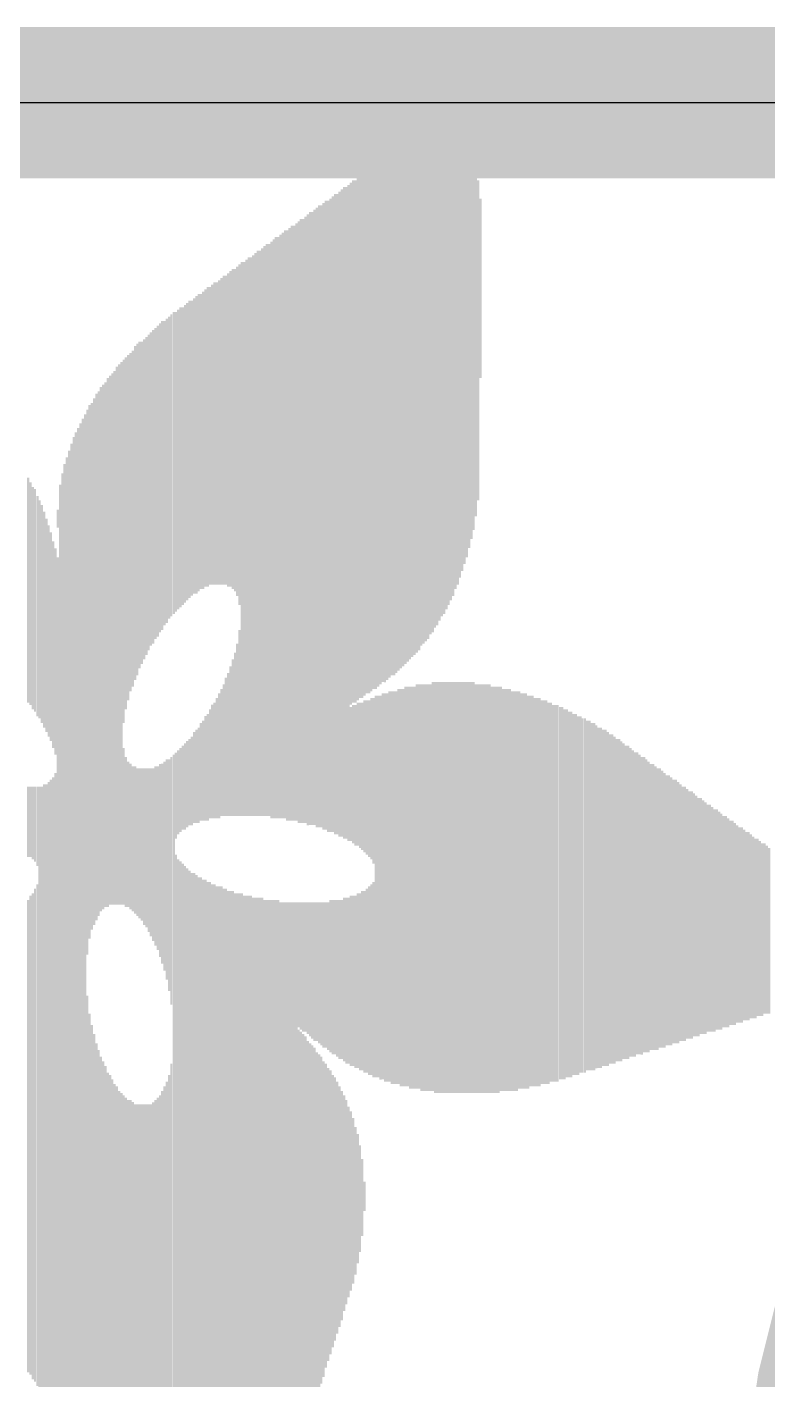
# Model space of a CAD drawing. Extents: x -0.1 to 25.5, y -0.1 to 17.9.
# Drawn here: x 19.573 to 20.815, y 15.637 to 17.907 of the extents above; entities that cross this region are included whole.
import ezdxf

# ---------------------------------------------------------------- set-up
doc = ezdxf.new("R2010")
doc.units = 0
for name, color, linetype in [('1', 12, 'CONTINUOUS'), ('16', 5, 'CONTINUOUS'), ('20', 31, 'CONTINUOUS'), ('21', 40, 'CONTINUOUS')]:
    doc.layers.add(name, color=color, linetype=linetype)

# ---------------------------------------------------------------- blocks, each defined once
blk = doc.blocks.new('RECT')
blk.add_solid([(-0.5, -0.5), (0.5, -0.5), (-0.5, 0.5), (0.5, 0.5)])

msp = doc.modelspace()

# ---------------------------------------------------------------- linework, layer by layer
at = {"layer": '1', "const_width": 0.254}
msp.add_lwpolyline([(0, 17.78), (25.4, 17.78)], dxfattribs=at)
at = {"layer": '16', "const_width": 0.254}
msp.add_lwpolyline([(0, 17.78), (25.4, 17.78)], dxfattribs=at)
at = {"layer": '20'}
msp.add_line((22.86, 17.78), (2.54, 17.78), dxfattribs=at)
at = {"layer": '21', "const_width": 0.2032}
msp.add_lwpolyline([(22.86, 13.24, 1), (22.86, 17.24, 1), (22.86, 13.24)], format="xyb", dxfattribs=at)

# ---------------------------------------------------------------- block references
at = {"layer": '21', "rotation": 270}
for p, xscale, yscale in [((20.2032, 17.2707), 0.8725, 0.0038), ((20.207, 17.2727), 0.8687, 0.0038), ((20.2108, 17.2765), 0.8687, 0.0038), ((20.2146, 17.2783), 0.8649, 0.0038), ((20.2184, 17.2803), 0.8611, 0.0038), ((20.2222, 17.2841), 0.8611, 0.0038), ((20.226, 17.2859), 0.8573, 0.0038), ((20.2298, 17.2879), 0.8534, 0.0038), ((20.2336, 17.2917), 0.8458, 0.0038), ((20.2375, 17.2936), 0.842, 0.0039), ((20.2413, 17.2974), 0.842, 0.0038), ((20.2451, 17.2974), 0.8344, 0.0038), ((20.2489, 17.3012), 0.8268, 0.0038), ((20.2527, 17.3031), 0.823, 0.0038), ((20.2565, 17.307), 0.8153, 0.0038), ((20.2603, 17.3088), 0.8115, 0.0038), ((20.2641, 17.3127), 0.8039, 0.0038), ((20.2679, 17.3146), 0.7925, 0.0038), ((20.2717, 17.3164), 0.7887, 0.0038), ((20.2756, 17.3184), 0.7773, 0.0039), ((20.2794, 17.3222), 0.7696, 0.0038), ((20.2832, 17.326), 0.762, 0.0038), ((20.1689, 17.246), 0.8763, 0.0038), ((20.1727, 17.2478), 0.8801, 0.0038), ((20.1765, 17.2498), 0.8763, 0.0038), ((20.1803, 17.2536), 0.8763, 0.0038), ((20.1841, 17.2574), 0.8763, 0.0038), ((20.1879, 17.2574), 0.8763, 0.0038), ((20.1917, 17.2613), 0.8763, 0.0038), ((20.1955, 17.2651), 0.8763, 0.0038), ((20.1994, 17.267), 0.8725, 0.0039), ((20.287, 17.3279), 0.7506, 0.0038), ((20.2908, 17.3317), 0.7354, 0.0038), ((20.2946, 17.3355), 0.7278, 0.0038), ((20.2984, 17.3393), 0.7124, 0.0038), ((20.3022, 17.3431), 0.6972, 0.0038), ((20.306, 17.3488), 0.6858, 0.0038), ((20.3098, 17.3527), 0.6705, 0.0038), ((20.1384, 17.2232), 0.8763, 0.0038), ((20.1422, 17.227), 0.8763, 0.0038), ((20.146, 17.2289), 0.8801, 0.0038), ((20.1498, 17.2308), 0.8763, 0.0038), ((20.1536, 17.2346), 0.8763, 0.0038), ((20.1574, 17.2365), 0.8801, 0.0038), ((20.1613, 17.2402), 0.8801, 0.0039), ((20.1651, 17.2422), 0.8763, 0.0038), ((20.3137, 17.3565), 0.6477, 0.0039), ((20.3175, 17.3621), 0.6287, 0.0038), ((20.3213, 17.366), 0.6058, 0.0038), ((20.3251, 17.3736), 0.5754, 0.0038), ((20.1117, 17.0917), 1.1011, 0.0038), ((20.1155, 17.2079), 0.8763, 0.0038), ((20.1193, 17.2117), 0.8763, 0.0038), ((20.1232, 17.2117), 0.8763, 0.0039), ((20.127, 17.2155), 0.8763, 0.0038), ((20.1308, 17.2193), 0.8763, 0.0038), ((20.1346, 17.2193), 0.8763, 0.0038), ((20.3289, 17.3812), 0.5372, 0.0038), ((20.0812, 17.0878), 1.0629, 0.0038), ((20.0851, 17.0898), 1.0668, 0.0039), ((20.0889, 17.0898), 1.0745, 0.0038), ((20.0927, 17.0898), 1.0745, 0.0038), ((20.0965, 17.0898), 1.0821, 0.0038), ((20.1003, 17.0917), 1.0859, 0.0038), ((20.1041, 17.0917), 1.0935, 0.0038), ((20.1079, 17.0917), 1.0935, 0.0038), ((20.3327, 17.4688), 0.3009, 0.0038), ((20.047, 17.0822), 1.0287, 0.0039), ((20.0508, 17.0822), 1.0287, 0.0038), ((20.0546, 17.0841), 1.0325, 0.0038), ((20.0584, 17.0841), 1.0401, 0.0038), ((20.0622, 17.086), 1.0439, 0.0038), ((20.066, 17.086), 1.0439, 0.0038), ((20.0698, 17.086), 1.0515, 0.0038), ((20.0736, 17.0878), 1.0553, 0.0038), ((20.0774, 17.086), 1.0591, 0.0038), ((20.0165, 17.0745), 0.9982, 0.0038), ((20.0203, 17.0745), 0.9982, 0.0038), ((20.0241, 17.0764), 1.002, 0.0038), ((20.0279, 17.0764), 1.0096, 0.0038), ((20.0317, 17.0784), 1.0135, 0.0038), ((20.0355, 17.0784), 1.0135, 0.0038), ((20.0393, 17.0802), 1.0173, 0.0038), ((20.0431, 17.0802), 1.0249, 0.0038), ((19.986, 17.065), 0.9716, 0.0038), ((19.9898, 17.0669), 0.9754, 0.0038), ((19.9936, 17.0669), 0.9754, 0.0038), ((19.9974, 17.0688), 0.9792, 0.0038), ((20.0012, 17.0707), 0.983, 0.0038), ((20.005, 17.0726), 0.9868, 0.0038), ((20.0089, 17.0707), 0.9906, 0.0039), ((20.0127, 17.0726), 0.9944, 0.0038), ((19.9555, 17.0555), 0.9449, 0.0038), ((19.9593, 17.0573), 0.9487, 0.0038), ((19.9631, 17.0573), 0.9487, 0.0038), ((19.9669, 17.0593), 0.9525, 0.0038), ((19.9708, 17.0612), 0.9563, 0.0039), ((19.9746, 17.0631), 0.9601, 0.0038), ((19.9784, 17.0631), 0.9601, 0.0038), ((19.9822, 17.0631), 0.9678, 0.0038), ((19.925, 17.2288), 0.5524, 0.0038), ((19.9288, 17.2232), 0.5715, 0.0038), ((19.9327, 17.0479), 0.9297, 0.0039), ((19.9365, 17.0479), 0.9297, 0.0038), ((19.9403, 17.0497), 0.9335, 0.0038), ((19.9441, 17.0517), 0.9373, 0.0038), ((19.9479, 17.0517), 0.9373, 0.0038), ((19.9517, 17.0536), 0.9411, 0.0038), ((19.8946, 17.2269), 0.5106, 0.0039), ((19.8984, 17.2288), 0.5144, 0.0038), ((19.9022, 17.2307), 0.5182, 0.0038), ((19.906, 17.2307), 0.5182, 0.0038), ((19.9098, 17.2307), 0.5258, 0.0038), ((19.9136, 17.2326), 0.5296, 0.0038), ((19.9174, 17.2326), 0.5372, 0.0038), ((19.9212, 17.2307), 0.541, 0.0038), ((19.8603, 17.2097), 0.4991, 0.0038), ((19.8641, 17.2117), 0.4953, 0.0038), ((19.8679, 17.2136), 0.4991, 0.0038), ((19.8717, 17.2173), 0.4991, 0.0038), ((19.8755, 17.2193), 0.503, 0.0038), ((19.8793, 17.2212), 0.4992, 0.0038), ((19.8831, 17.2231), 0.503, 0.0038), ((19.8869, 17.225), 0.5068, 0.0038), ((19.8907, 17.225), 0.5068, 0.0038), ((19.8298, 17.185), 0.503, 0.0038), ((19.8336, 17.1869), 0.4991, 0.0038), ((19.8374, 17.1908), 0.4991, 0.0038), ((19.8412, 17.1945), 0.4991, 0.0038), ((19.845, 17.1984), 0.4991, 0.0038), ((19.8488, 17.2003), 0.4953, 0.0038), ((19.8526, 17.2041), 0.4953, 0.0038), ((19.8565, 17.206), 0.4991, 0.0039), ((19.7993, 17.1545), 0.5182, 0.0038), ((19.8031, 17.1584), 0.5105, 0.0038), ((19.8069, 17.1622), 0.5105, 0.0038), ((19.8107, 17.1679), 0.5067, 0.0038), ((19.8145, 17.1716), 0.5067, 0.0038), ((19.8184, 17.1755), 0.5067, 0.0039), ((19.8222, 17.1774), 0.5029, 0.0038), ((19.826, 17.1812), 0.503, 0.0038), ((19.7764, 17.1259), 0.5295, 0.0038), ((19.7803, 17.1317), 0.5258, 0.0039), ((19.7841, 17.1355), 0.5258, 0.0038), ((19.7879, 17.1412), 0.522, 0.0038), ((19.7917, 17.145), 0.522, 0.0038), ((19.7955, 17.1507), 0.5182, 0.0038), ((19.7536, 17.0917), 0.5601, 0.0038), ((19.7574, 17.0974), 0.5563, 0.0038), ((19.7612, 17.105), 0.5486, 0.0038), ((19.765, 17.1088), 0.541, 0.0038), ((19.7688, 17.1145), 0.5372, 0.0038), ((19.7726, 17.1202), 0.5334, 0.0038), ((19.7307, 16.8897), 0.9106, 0.0038), ((19.7345, 17.044), 0.6096, 0.0038), ((19.7383, 17.0573), 0.5905, 0.0038), ((19.7422, 17.0669), 0.5792, 0.0039), ((19.746, 17.0765), 0.5677, 0.0038), ((19.7498, 17.0822), 0.5639, 0.0038), ((19.7117, 16.8783), 0.8878, 0.0038), ((19.7155, 16.8802), 0.8916, 0.0038), ((19.7193, 16.8821), 0.8954, 0.0038), ((19.7231, 16.8859), 0.903, 0.0038), ((19.7269, 16.8878), 0.9068, 0.0038), ((19.6964, 16.8631), 0.8801, 0.0038), ((19.7002, 16.8668), 0.8801, 0.0038), ((19.7041, 16.8707), 0.8801, 0.0039), ((19.7079, 16.8745), 0.8878, 0.0038), ((19.6812, 16.8345), 0.8839, 0.0038), ((19.685, 16.8421), 0.884, 0.0038), ((19.6888, 16.8498), 0.8839, 0.0038), ((19.6926, 16.8555), 0.8801, 0.0038), ((19.6698, 16.3868), 1.7412, 0.0038), ((19.6736, 16.8078), 0.9144, 0.0038), ((19.6774, 16.825), 0.8953, 0.0038), ((19.6583, 16.383), 1.703, 0.0038), ((19.6621, 16.3849), 1.7145, 0.0038), ((19.666, 16.3868), 1.726, 0.0039), ((19.6469, 16.3792), 1.6574, 0.0038), ((19.6507, 16.3811), 1.6764, 0.0038), ((19.6545, 16.383), 1.6878, 0.0038), ((19.6393, 16.3715), 1.6269, 0.0038), ((19.6431, 16.3754), 1.6421, 0.0038), ((19.6355, 16.3697), 1.6078, 0.0038), ((19.5745, 16.9621), 0.3772, 0.0038), ((19.5783, 16.9564), 0.3734, 0.0038), ((19.6279, 16.3583), 1.5621, 0.0039), ((19.6317, 16.3639), 1.5887, 0.0038), ((19.5821, 16.9488), 0.3734, 0.0038), ((19.5859, 16.945), 0.3734, 0.0038), ((19.5898, 16.9354), 0.3695, 0.0039), ((19.5936, 16.9298), 0.3657, 0.0038), ((19.5974, 16.9221), 0.3658, 0.0038), ((19.624, 17.0822), 0.0305, 0.0038), ((19.6012, 16.9126), 0.362, 0.0038), ((19.605, 16.9031), 0.3581, 0.0038), ((19.6088, 16.8936), 0.3543, 0.0038), ((19.6126, 16.8841), 0.3505, 0.0038), ((19.6164, 16.8707), 0.3467, 0.0038), ((19.6202, 16.8592), 0.3467, 0.0038), ((19.624, 16.2992), 1.4364, 0.0038), ((19.9288, 16.7392), 0.3124, 0.0038), ((19.925, 16.7278), 0.2896, 0.0038), ((19.9174, 16.7144), 0.2629, 0.0038), ((19.9212, 16.7202), 0.2743, 0.0038), ((19.9098, 16.7031), 0.2401, 0.0038), ((19.9136, 16.7088), 0.2515, 0.0038), ((19.9022, 16.6935), 0.221, 0.0038), ((19.906, 16.6992), 0.2324, 0.0038), ((20.207, 16.4649), 0.6706, 0.0038), ((20.2108, 16.4649), 0.6706, 0.0038), ((20.2146, 16.463), 0.6744, 0.0038), ((20.2184, 16.463), 0.6744, 0.0038), ((20.2222, 16.463), 0.6744, 0.0038), ((20.226, 16.4649), 0.6782, 0.0038), ((20.2298, 16.4649), 0.6782, 0.0038), ((20.2336, 16.463), 0.682, 0.0038), ((20.2375, 16.463), 0.682, 0.0039), ((20.2413, 16.463), 0.682, 0.0038), ((20.2451, 16.463), 0.682, 0.0038), ((20.2489, 16.463), 0.682, 0.0038), ((20.2527, 16.4649), 0.6858, 0.0038), ((20.2565, 16.463), 0.6896, 0.0038), ((20.2603, 16.463), 0.6896, 0.0038), ((20.2641, 16.463), 0.6896, 0.0038), ((20.2679, 16.463), 0.6896, 0.0038), ((20.2717, 16.463), 0.6896, 0.0038), ((20.2756, 16.463), 0.6896, 0.0039), ((20.2794, 16.463), 0.6896, 0.0038), ((20.2832, 16.463), 0.6896, 0.0038), ((20.287, 16.463), 0.6896, 0.0038), ((20.2908, 16.463), 0.6896, 0.0038), ((20.2946, 16.463), 0.6896, 0.0038), ((20.2984, 16.463), 0.6896, 0.0038), ((20.3022, 16.463), 0.6896, 0.0038), ((20.306, 16.463), 0.6896, 0.0038), ((20.3098, 16.463), 0.6896, 0.0038), ((20.3137, 16.463), 0.6896, 0.0039), ((20.3175, 16.463), 0.6896, 0.0038), ((20.3213, 16.463), 0.6896, 0.0038), ((20.3251, 16.4611), 0.6858, 0.0038), ((20.3289, 16.4611), 0.6858, 0.0038), ((20.3327, 16.4611), 0.6858, 0.0038), ((20.3365, 16.4611), 0.6858, 0.0038), ((20.3403, 16.4611), 0.6858, 0.0038), ((20.3441, 16.4611), 0.6858, 0.0038), ((20.3479, 16.4611), 0.6858, 0.0038), ((20.3518, 16.4592), 0.682, 0.0039), ((20.3556, 16.4592), 0.682, 0.0038), ((20.3594, 16.4592), 0.682, 0.0038), ((20.3632, 16.4592), 0.682, 0.0038), ((20.367, 16.4611), 0.6782, 0.0038), ((19.8907, 16.6802), 0.2019, 0.0038), ((19.8946, 16.684), 0.2096, 0.0039), ((19.8984, 16.6897), 0.2134, 0.0038), ((20.1384, 16.6497), 0.2552, 0.0038), ((20.1422, 16.6478), 0.259, 0.0038), ((20.146, 16.6458), 0.2629, 0.0038), ((20.1498, 16.6458), 0.2705, 0.0038), ((20.1536, 16.6421), 0.2781, 0.0038), ((20.1574, 16.465), 0.6401, 0.0038), ((20.1613, 16.465), 0.6401, 0.0039), ((20.1651, 16.463), 0.6439, 0.0038), ((20.1689, 16.465), 0.6477, 0.0038), ((20.1727, 16.463), 0.6515, 0.0038), ((20.1765, 16.463), 0.6515, 0.0038), ((20.1803, 16.465), 0.6553, 0.0038), ((20.1841, 16.463), 0.6592, 0.0038), ((20.1879, 16.463), 0.6592, 0.0038), ((20.1917, 16.463), 0.6592, 0.0038), ((20.1955, 16.4649), 0.663, 0.0038), ((20.1994, 16.463), 0.6668, 0.0039), ((20.2032, 16.463), 0.6668, 0.0038), ((20.3708, 16.4592), 0.6744, 0.0038), ((20.3746, 16.4592), 0.6744, 0.0038), ((20.3784, 16.4592), 0.6744, 0.0038), ((20.3822, 16.4592), 0.6744, 0.0038), ((20.386, 16.4573), 0.6706, 0.0038), ((20.3899, 16.4573), 0.6706, 0.0039), ((20.3937, 16.4573), 0.6706, 0.0038), ((20.3975, 16.4592), 0.6668, 0.0038), ((20.4013, 16.4573), 0.663, 0.0038), ((20.4051, 16.4573), 0.663, 0.0038), ((20.4089, 16.4573), 0.663, 0.0038), ((20.4127, 16.4554), 0.6592, 0.0038), ((20.4165, 16.4573), 0.6554, 0.0038), ((20.4203, 16.4573), 0.6554, 0.0038), ((20.4241, 16.4553), 0.6515, 0.0038), ((20.428, 16.4553), 0.6515, 0.0039), ((20.4318, 16.4553), 0.6515, 0.0038), ((20.4356, 16.4553), 0.6439, 0.0038), ((20.4394, 16.4553), 0.6439, 0.0038), ((20.4432, 16.4553), 0.6439, 0.0038), ((19.8755, 16.665), 0.1791, 0.0038), ((19.8793, 16.6707), 0.1829, 0.0038), ((19.8831, 16.6745), 0.1905, 0.0038), ((19.8869, 16.6763), 0.1943, 0.0038), ((20.1155, 16.6535), 0.2248, 0.0038), ((20.1193, 16.6535), 0.2324, 0.0038), ((20.1232, 16.6516), 0.2362, 0.0039), ((20.127, 16.6535), 0.24, 0.0038), ((20.1308, 16.6516), 0.2438, 0.0038), ((20.1346, 16.6497), 0.2476, 0.0038), ((20.447, 16.4535), 0.6401, 0.0038), ((20.4508, 16.4554), 0.6362, 0.0038), ((20.4546, 16.4535), 0.6324, 0.0038), ((20.4584, 16.4535), 0.6324, 0.0038), ((20.4622, 16.4535), 0.6324, 0.0038), ((20.4661, 16.4535), 0.6248, 0.0039), ((20.4699, 16.4535), 0.6248, 0.0038), ((20.4737, 16.4516), 0.621, 0.0038), ((20.4775, 16.4535), 0.6172, 0.0038), ((20.4813, 16.4516), 0.6134, 0.0038), ((20.4851, 16.4516), 0.6134, 0.0038), ((20.4889, 16.4516), 0.6058, 0.0038), ((20.4927, 16.4516), 0.6058, 0.0038), ((19.8603, 16.6516), 0.16, 0.0038), ((19.8641, 16.6573), 0.1638, 0.0038), ((19.8679, 16.6592), 0.1676, 0.0038), ((19.8717, 16.6631), 0.1753, 0.0038), ((20.4965, 16.4497), 0.602, 0.0038), ((20.5003, 16.4516), 0.5982, 0.0038), ((20.5041, 16.4497), 0.5944, 0.0039), ((20.508, 16.4497), 0.5944, 0.0038), ((20.5118, 16.4497), 0.5867, 0.0038), ((20.5156, 16.4497), 0.5867, 0.0038), ((20.5194, 16.4477), 0.5829, 0.0038), ((20.5232, 16.4477), 0.5829, 0.0038), ((20.527, 16.4477), 0.5753, 0.0038), ((20.5308, 16.4459), 0.5715, 0.0038), ((20.5346, 16.4459), 0.5715, 0.0038), ((19.8412, 16.6364), 0.1448, 0.0038), ((19.845, 16.6402), 0.1448, 0.0038), ((19.8488, 16.6421), 0.1486, 0.0038), ((19.8526, 16.6478), 0.1524, 0.0038), ((19.8565, 16.6497), 0.1562, 0.0039), ((20.5384, 16.4459), 0.5639, 0.0038), ((20.5422, 16.4459), 0.5639, 0.0039), ((20.5461, 16.444), 0.5601, 0.0038), ((20.5499, 16.444), 0.5525, 0.0038), ((20.5537, 16.444), 0.5525, 0.0038), ((20.5575, 16.4421), 0.5487, 0.0038), ((20.5613, 16.4421), 0.5411, 0.0038), ((20.5651, 16.4421), 0.5411, 0.0038), ((20.5689, 16.4401), 0.5373, 0.0038), ((19.7345, 16.5659), 0.2629, 0.0038), ((19.8184, 16.0001), 1.3716, 0.0039), ((19.8222, 16.6173), 0.1448, 0.0038), ((19.826, 16.623), 0.141, 0.0038), ((19.8298, 16.6269), 0.1409, 0.0038), ((19.8336, 16.6306), 0.1409, 0.0038), ((19.8374, 16.6326), 0.1447, 0.0038), ((20.5727, 16.4401), 0.5295, 0.0038), ((20.5765, 16.4383), 0.5257, 0.0038), ((20.5803, 16.4383), 0.5257, 0.0039), ((20.5842, 16.4383), 0.5181, 0.0038), ((20.588, 16.4364), 0.5143, 0.0038), ((20.5918, 16.4345), 0.5105, 0.0038), ((20.5956, 16.4364), 0.5067, 0.0038), ((20.5994, 16.4345), 0.5029, 0.0038), ((19.7383, 16.5564), 0.2515, 0.0038), ((19.7422, 16.5526), 0.2439, 0.0039), ((19.746, 16.5488), 0.2439, 0.0038), ((19.7498, 16.5449), 0.2438, 0.0038), ((19.7536, 16.543), 0.2476, 0.0038), ((19.7574, 16.5392), 0.2476, 0.0038), ((19.7612, 16.5373), 0.2514, 0.0038), ((19.765, 16.5354), 0.2552, 0.0038), ((19.7688, 16.5315), 0.2629, 0.0038), ((19.7726, 16.5297), 0.2667, 0.0038), ((19.7764, 16.5259), 0.2743, 0.0038), ((19.7803, 16.5221), 0.2819, 0.0039), ((19.7841, 16.5183), 0.2895, 0.0038), ((19.7879, 16.5163), 0.3009, 0.0038), ((19.7917, 16.5125), 0.3086, 0.0038), ((19.7955, 16.5087), 0.3239, 0.0038), ((19.7993, 16.5031), 0.3353, 0.0038), ((19.8031, 16.4992), 0.3506, 0.0038), ((19.8069, 16.4935), 0.3696, 0.0038), ((19.8107, 16.484), 0.3886, 0.0038), ((19.8145, 16.4745), 0.4153, 0.0038), ((20.6032, 16.4325), 0.4991, 0.0038), ((20.607, 16.4345), 0.4953, 0.0038), ((20.6108, 16.4325), 0.4915, 0.0038), ((20.6146, 16.4306), 0.4877, 0.0038), ((20.6184, 16.4306), 0.4801, 0.0039), ((20.6223, 16.4306), 0.4801, 0.0038), ((20.6261, 16.4287), 0.4762, 0.0038), ((20.6299, 16.4268), 0.4724, 0.0038), ((20.6337, 16.4287), 0.4686, 0.0038), ((19.6088, 16.1221), 1.0363, 0.0038), ((19.6126, 16.1201), 1.0478, 0.0038), ((19.6164, 16.1201), 1.0554, 0.0038), ((19.6202, 16.1201), 1.0706, 0.0038), ((20.6375, 16.4268), 0.4648, 0.0038), ((20.6413, 16.4249), 0.461, 0.0038), ((20.6451, 16.4249), 0.4534, 0.0038), ((20.6489, 16.4249), 0.4534, 0.0038), ((20.6527, 16.423), 0.4496, 0.0038), ((20.6565, 16.423), 0.442, 0.0039), ((20.6604, 16.423), 0.442, 0.0038), ((20.6642, 16.4211), 0.4382, 0.0038), ((19.5745, 16.5735), 0.1182, 0.0038), ((19.5783, 16.5735), 0.1182, 0.0038), ((19.5821, 16.5716), 0.122, 0.0038), ((19.5859, 16.5697), 0.1258, 0.0038), ((19.5898, 16.5659), 0.1334, 0.0039), ((19.5936, 16.1278), 1.0097, 0.0038), ((19.5974, 16.1258), 1.0135, 0.0038), ((19.6012, 16.124), 1.0249, 0.0038), ((19.605, 16.1221), 1.0287, 0.0038), ((20.668, 16.4211), 0.4306, 0.0038), ((20.6718, 16.4192), 0.4268, 0.0038), ((20.6756, 16.4192), 0.4268, 0.0038), ((20.6794, 16.4192), 0.4191, 0.0038), ((20.6832, 16.4172), 0.4153, 0.0038), ((20.687, 16.4172), 0.4153, 0.0038), ((20.6908, 16.4173), 0.4076, 0.0038), ((20.6946, 16.4154), 0.4038, 0.0039), ((20.6985, 16.4135), 0.4, 0.0038), ((20.7023, 16.4154), 0.3962, 0.0038), ((20.7061, 16.4135), 0.3924, 0.0038), ((20.7099, 16.4116), 0.3886, 0.0038), ((20.7137, 16.4116), 0.381, 0.0038), ((20.7175, 16.4116), 0.381, 0.0038), ((20.7213, 16.4097), 0.3772, 0.0038), ((20.7251, 16.4078), 0.3734, 0.0038), ((20.7289, 16.4097), 0.3696, 0.0038), ((20.7327, 16.4078), 0.3657, 0.0039), ((20.7366, 16.4059), 0.3619, 0.0038), ((20.7404, 16.4059), 0.3543, 0.0038), ((20.7442, 16.4059), 0.3543, 0.0038), ((20.748, 16.404), 0.3505, 0.0038), ((20.7518, 16.404), 0.3429, 0.0038), ((20.7556, 16.404), 0.3429, 0.0038), ((20.7594, 16.402), 0.3391, 0.0038), ((20.7632, 16.402), 0.3315, 0.0038), ((20.767, 16.4002), 0.3277, 0.0038), ((20.7708, 16.4002), 0.3277, 0.0039), ((20.7747, 16.4002), 0.3201, 0.0038), ((20.7785, 16.3983), 0.3163, 0.0038), ((20.7823, 16.3983), 0.3163, 0.0038), ((20.7861, 16.3982), 0.3086, 0.0038), ((20.7899, 16.3963), 0.3048, 0.0038), ((20.7937, 16.3944), 0.301, 0.0038), ((20.7975, 16.3963), 0.2972, 0.0038), ((20.8013, 16.3944), 0.2934, 0.0038), ((20.8051, 16.3925), 0.2896, 0.0038), ((20.8089, 16.3944), 0.2857, 0.0039), ((20.8128, 16.3925), 0.2819, 0.0038), ((20.8166, 16.3907), 0.2781, 0.0038), ((19.8222, 15.9144), 1.2078, 0.0038), ((19.826, 15.9087), 1.2039, 0.0038), ((19.8298, 15.9049), 1.2039, 0.0038), ((19.8336, 15.9011), 1.2039, 0.0038), ((19.8374, 15.8972), 1.204, 0.0038), ((19.8412, 15.8953), 1.2002, 0.0038), ((19.845, 15.8915), 1.2002, 0.0038), ((19.8488, 15.8877), 1.2002, 0.0038), ((19.8526, 15.8877), 1.2002, 0.0038), ((19.8565, 15.8858), 1.1964, 0.0039), ((19.5859, 16.0477), 0.8268, 0.0038), ((19.5898, 16.0477), 0.842, 0.0039), ((19.8603, 15.882), 1.1964, 0.0038), ((19.8641, 15.882), 1.1964, 0.0038), ((19.8679, 15.8801), 1.1925, 0.0038), ((19.8717, 15.8801), 1.1925, 0.0038), ((19.8755, 15.8763), 1.1925, 0.0038), ((19.8793, 15.8763), 1.1925, 0.0038), ((19.8831, 15.8744), 1.1887, 0.0038), ((19.8869, 15.8744), 1.1887, 0.0038), ((19.8907, 15.8725), 1.1849, 0.0038), ((19.8946, 15.8744), 1.1811, 0.0039), ((19.8984, 15.8744), 1.1811, 0.0038), ((19.9022, 15.8725), 1.1773, 0.0038), ((19.906, 15.8725), 1.1773, 0.0038), ((20.1422, 16.3068), 0.3086, 0.0038), ((20.146, 16.3068), 0.3162, 0.0038), ((20.1498, 16.3087), 0.32, 0.0038), ((20.1536, 16.3087), 0.3276, 0.0038), ((19.5745, 16.0459), 0.7925, 0.0038), ((19.5783, 16.0478), 0.8039, 0.0038), ((19.5821, 16.0458), 0.8154, 0.0038), ((19.9098, 15.8706), 1.1735, 0.0038), ((19.9136, 15.8706), 1.1735, 0.0038), ((19.9174, 15.8725), 1.1697, 0.0038), ((19.9212, 15.8706), 1.1659, 0.0038), ((19.925, 15.8706), 1.1659, 0.0038), ((19.9288, 15.8725), 1.1621, 0.0038), ((19.9327, 15.8725), 1.1621, 0.0039), ((19.9365, 15.8725), 1.1545, 0.0038), ((19.9403, 15.8744), 1.1506, 0.0038), ((19.9441, 15.8744), 1.1506, 0.0038), ((19.9479, 15.8763), 1.1468, 0.0038), ((19.9517, 15.8763), 1.1392, 0.0038), ((19.9555, 15.8782), 1.1354, 0.0038), ((19.9593, 15.882), 1.1278, 0.0038), ((19.9631, 15.8839), 1.124, 0.0038), ((19.9669, 15.8877), 1.1164, 0.0038), ((19.9708, 15.8897), 1.1049, 0.0039), ((19.9746, 15.8954), 1.0935, 0.0038), ((19.9784, 15.8992), 1.0859, 0.0038), ((19.9822, 15.9049), 1.0745, 0.0038), ((19.986, 15.9106), 1.063, 0.0038), ((19.9898, 15.9182), 1.0478, 0.0038), ((19.9936, 15.9239), 1.0364, 0.0038), ((19.9974, 15.9277), 1.021, 0.0038), ((20.0012, 15.9334), 1.0096, 0.0038), ((20.005, 15.9391), 0.9982, 0.0038), ((20.0089, 15.9449), 0.9867, 0.0039), ((20.0127, 15.9506), 0.9753, 0.0038), ((20.0165, 15.9563), 0.9639, 0.0038), ((20.0203, 15.9639), 0.9486, 0.0038), ((20.0241, 15.9696), 0.9372, 0.0038), ((20.0279, 16.3334), 0.2095, 0.0038), ((20.0317, 16.3316), 0.2133, 0.0038), ((20.0355, 16.3297), 0.2171, 0.0038), ((20.0393, 16.3297), 0.2171, 0.0038), ((20.0431, 16.3278), 0.2209, 0.0038), ((20.047, 16.3258), 0.2247, 0.0039), ((20.0508, 16.3239), 0.2286, 0.0038), ((20.0546, 16.322), 0.2324, 0.0038), ((20.0584, 16.322), 0.2324, 0.0038), ((20.0622, 16.3201), 0.2362, 0.0038), ((20.066, 16.3182), 0.24, 0.0038), ((20.0698, 16.3163), 0.2438, 0.0038), ((20.0736, 16.3163), 0.2438, 0.0038), ((20.0774, 16.3144), 0.2476, 0.0038), ((20.0812, 16.3145), 0.2553, 0.0038), ((20.0851, 16.3126), 0.2591, 0.0039), ((20.0889, 16.3126), 0.2591, 0.0038), ((20.0927, 16.3107), 0.2629, 0.0038), ((20.0965, 16.3087), 0.2667, 0.0038), ((20.1003, 16.3087), 0.2667, 0.0038), ((20.1041, 16.3087), 0.2744, 0.0038), ((20.1079, 16.3068), 0.2782, 0.0038), ((20.1117, 16.3068), 0.2782, 0.0038), ((20.1155, 16.3068), 0.2858, 0.0038), ((20.1193, 16.3068), 0.2858, 0.0038), ((20.1232, 16.3049), 0.2896, 0.0039), ((20.127, 16.3068), 0.2934, 0.0038), ((20.1308, 16.3049), 0.2972, 0.0038), ((20.1346, 16.3068), 0.301, 0.0038), ((20.1384, 16.3049), 0.3048, 0.0038), ((19.6736, 15.8972), 0.7696, 0.0038), ((19.6774, 15.8801), 0.743, 0.0038), ((19.6812, 15.8668), 0.7315, 0.0038), ((19.685, 15.8573), 0.7201, 0.0038), ((20.0279, 15.8687), 0.7125, 0.0038), ((20.0317, 15.8725), 0.6973, 0.0038), ((20.0355, 15.8763), 0.682, 0.0038), ((20.0393, 15.8801), 0.6668, 0.0038), ((19.6888, 15.8458), 0.7124, 0.0038), ((19.6926, 15.8382), 0.7049, 0.0038), ((20.0431, 15.882), 0.6477, 0.0038), ((20.047, 15.8877), 0.6286, 0.0039), ((20.0508, 15.8915), 0.6134, 0.0038), ((20.0546, 15.8953), 0.5982, 0.0038), ((20.0584, 15.8973), 0.5791, 0.0038), ((19.6964, 15.8306), 0.6973, 0.0038), ((19.7002, 15.8229), 0.6972, 0.0038), ((19.7041, 15.8172), 0.6934, 0.0039), ((19.8145, 15.7429), 0.8496, 0.0038), ((20.0622, 15.9011), 0.5639, 0.0038), ((20.066, 15.9049), 0.5487, 0.0038), ((20.0698, 15.9068), 0.5295, 0.0038), ((20.0736, 15.9125), 0.5105, 0.0038), ((19.7079, 15.8077), 0.6896, 0.0038), ((19.7117, 15.8039), 0.6896, 0.0038), ((19.7155, 15.7982), 0.6858, 0.0038), ((19.8107, 15.7353), 0.8268, 0.0038), ((20.0774, 15.9144), 0.4915, 0.0038), ((20.0812, 15.9182), 0.4762, 0.0038), ((20.0851, 15.9201), 0.4572, 0.0039), ((20.0889, 15.9239), 0.442, 0.0038), ((19.7193, 15.7905), 0.6858, 0.0038), ((19.7231, 15.7867), 0.6858, 0.0038), ((19.7269, 15.781), 0.682, 0.0038), ((19.7307, 15.7753), 0.6858, 0.0038), ((19.7993, 15.7296), 0.7848, 0.0038), ((19.8031, 15.7315), 0.7963, 0.0038), ((19.8069, 15.7334), 0.8078, 0.0038), ((20.0927, 15.9258), 0.423, 0.0038), ((20.0965, 15.9277), 0.4038, 0.0038), ((20.1003, 15.9296), 0.3848, 0.0038), ((19.7345, 15.7715), 0.6858, 0.0038), ((19.7383, 15.7658), 0.6896, 0.0038), ((19.7422, 15.762), 0.6896, 0.0039), ((19.746, 15.7601), 0.6934, 0.0038), ((19.7498, 15.7544), 0.6973, 0.0038), ((19.7536, 15.7506), 0.6973, 0.0038), ((19.7574, 15.7468), 0.7049, 0.0038), ((19.7612, 15.7449), 0.7087, 0.0038), ((19.765, 15.743), 0.7125, 0.0038), ((19.7688, 15.7392), 0.7201, 0.0038), ((19.7726, 15.7373), 0.7239, 0.0038), ((19.7764, 15.7334), 0.7316, 0.0038), ((19.7803, 15.7315), 0.7354, 0.0039), ((19.7841, 15.7315), 0.743, 0.0038), ((19.7879, 15.7296), 0.7544, 0.0038), ((19.7917, 15.7296), 0.762, 0.0038), ((19.7955, 15.7296), 0.7696, 0.0038), ((20.1041, 15.9334), 0.362, 0.0038), ((20.1079, 15.9354), 0.3429, 0.0038), ((20.1117, 15.9353), 0.32, 0.0038), ((20.1155, 15.9372), 0.301, 0.0038), ((20.1193, 15.9373), 0.2781, 0.0038), ((20.1232, 15.9373), 0.2477, 0.0039), ((20.127, 15.9411), 0.2171, 0.0038), ((20.1308, 15.9411), 0.1791, 0.0038), ((20.1346, 15.943), 0.1295, 0.0038), ((20.1384, 15.9449), 0.0495, 0.0038)]:
    msp.add_blockref('RECT', p, dxfattribs=dict(at, xscale=xscale, yscale=yscale))

doc.saveas('drawing.dxf')
